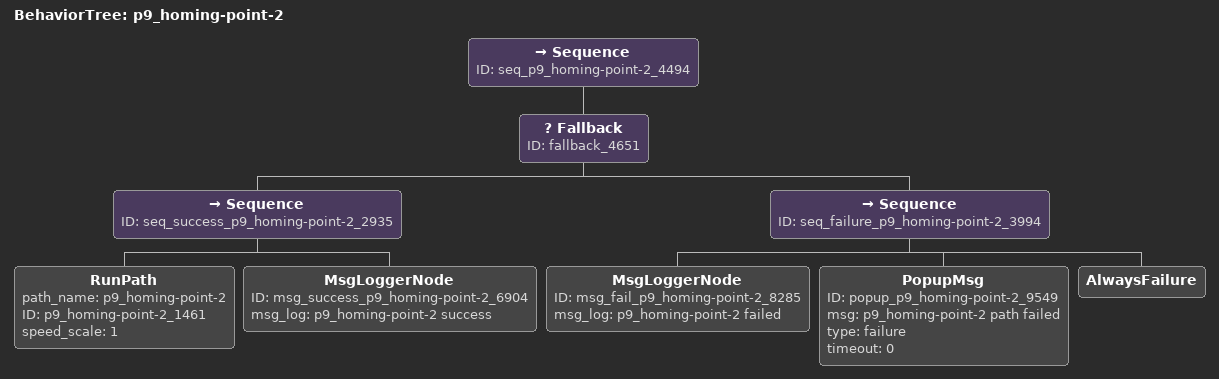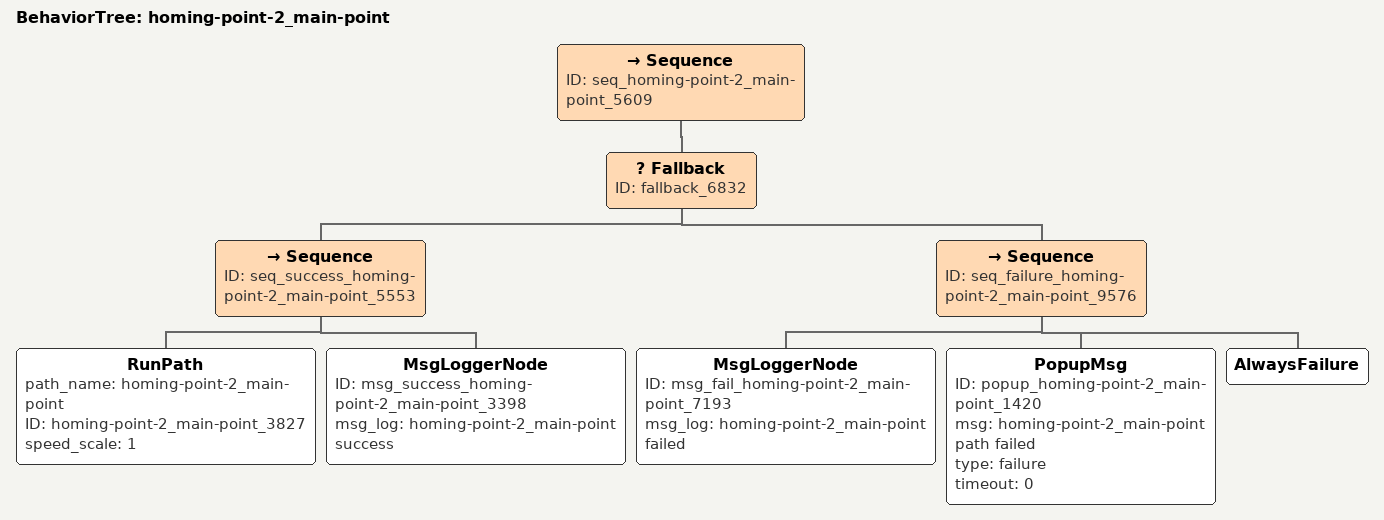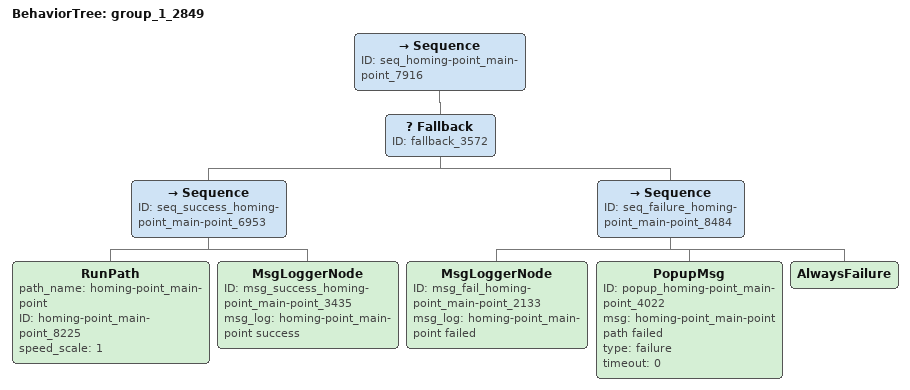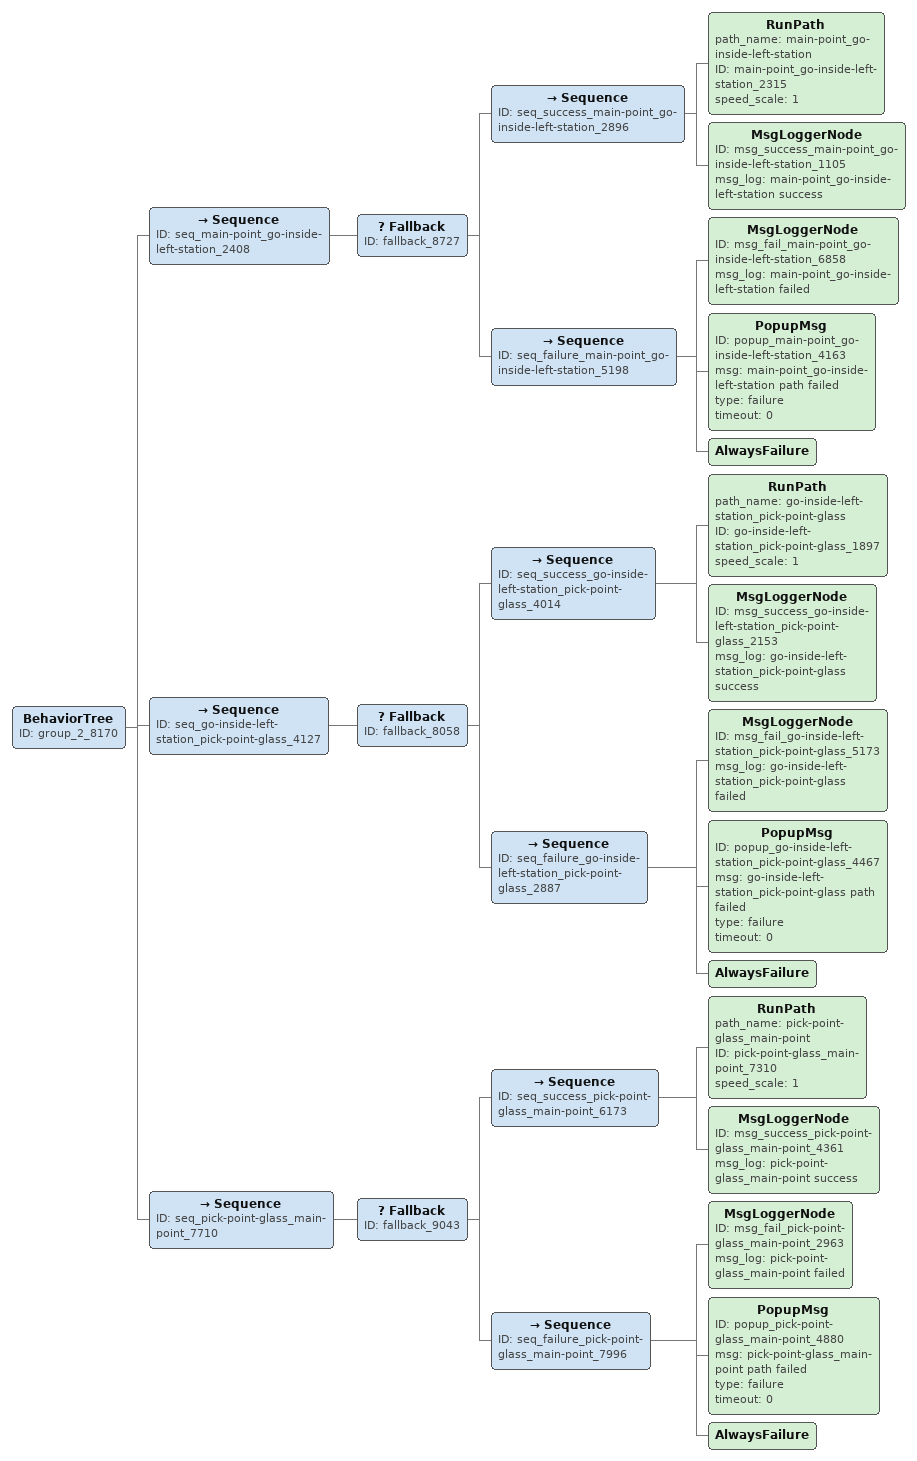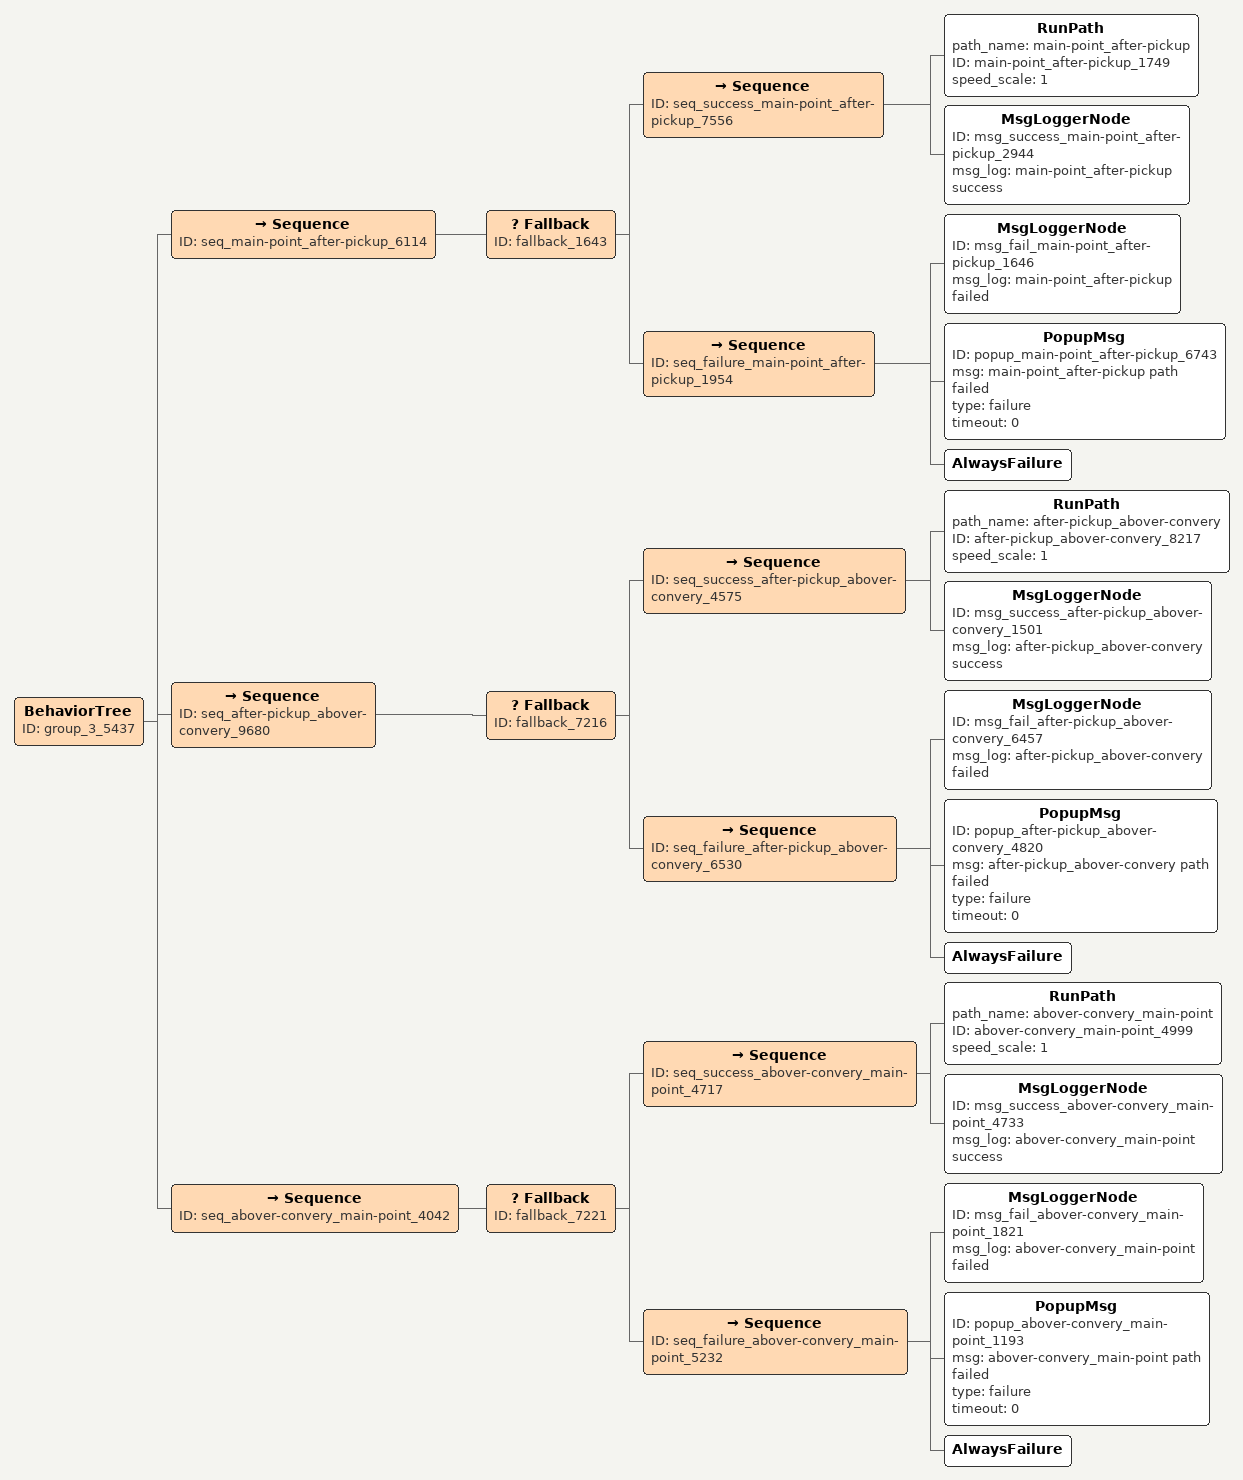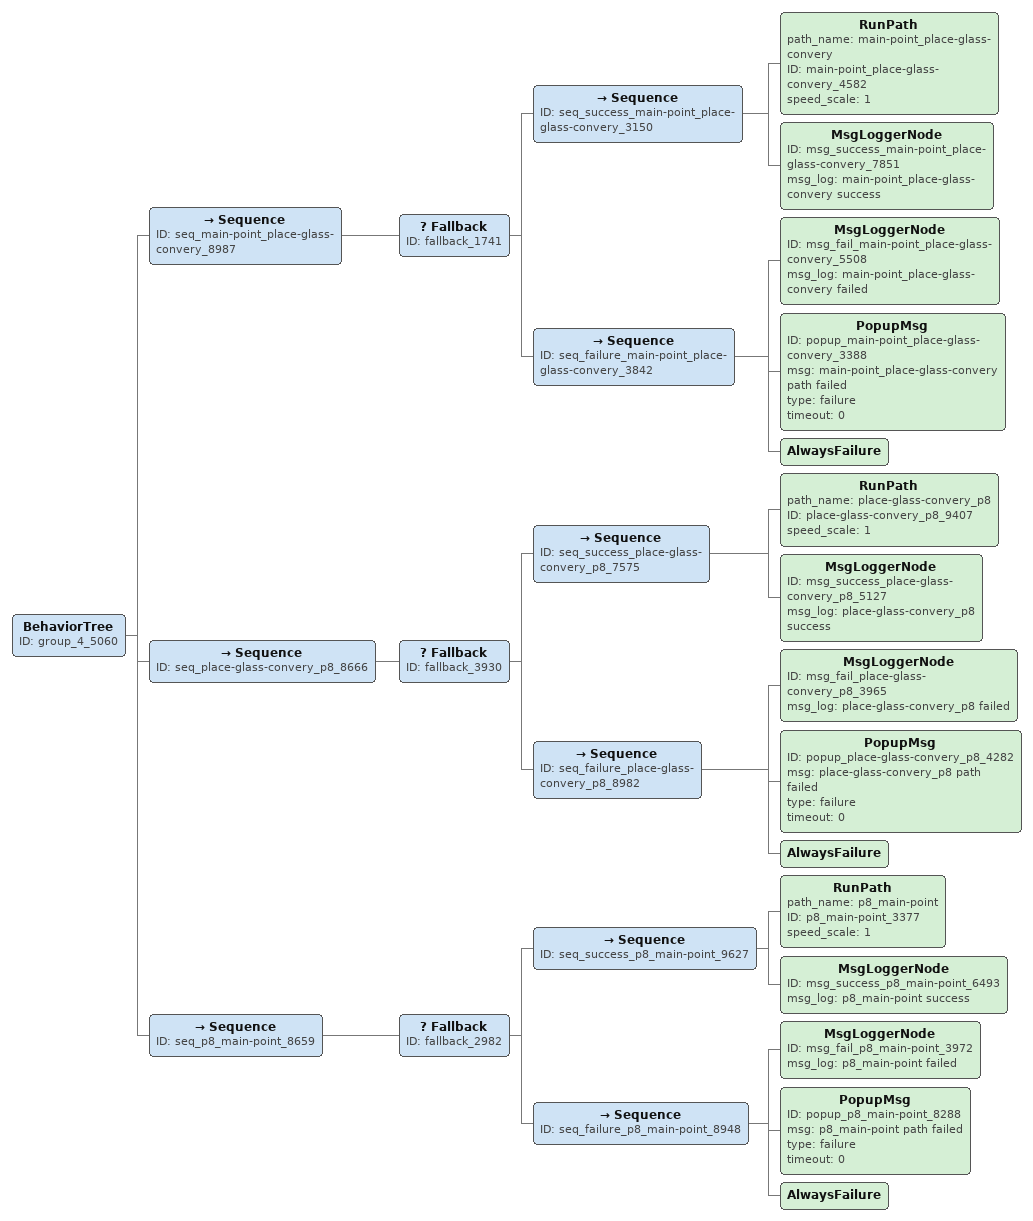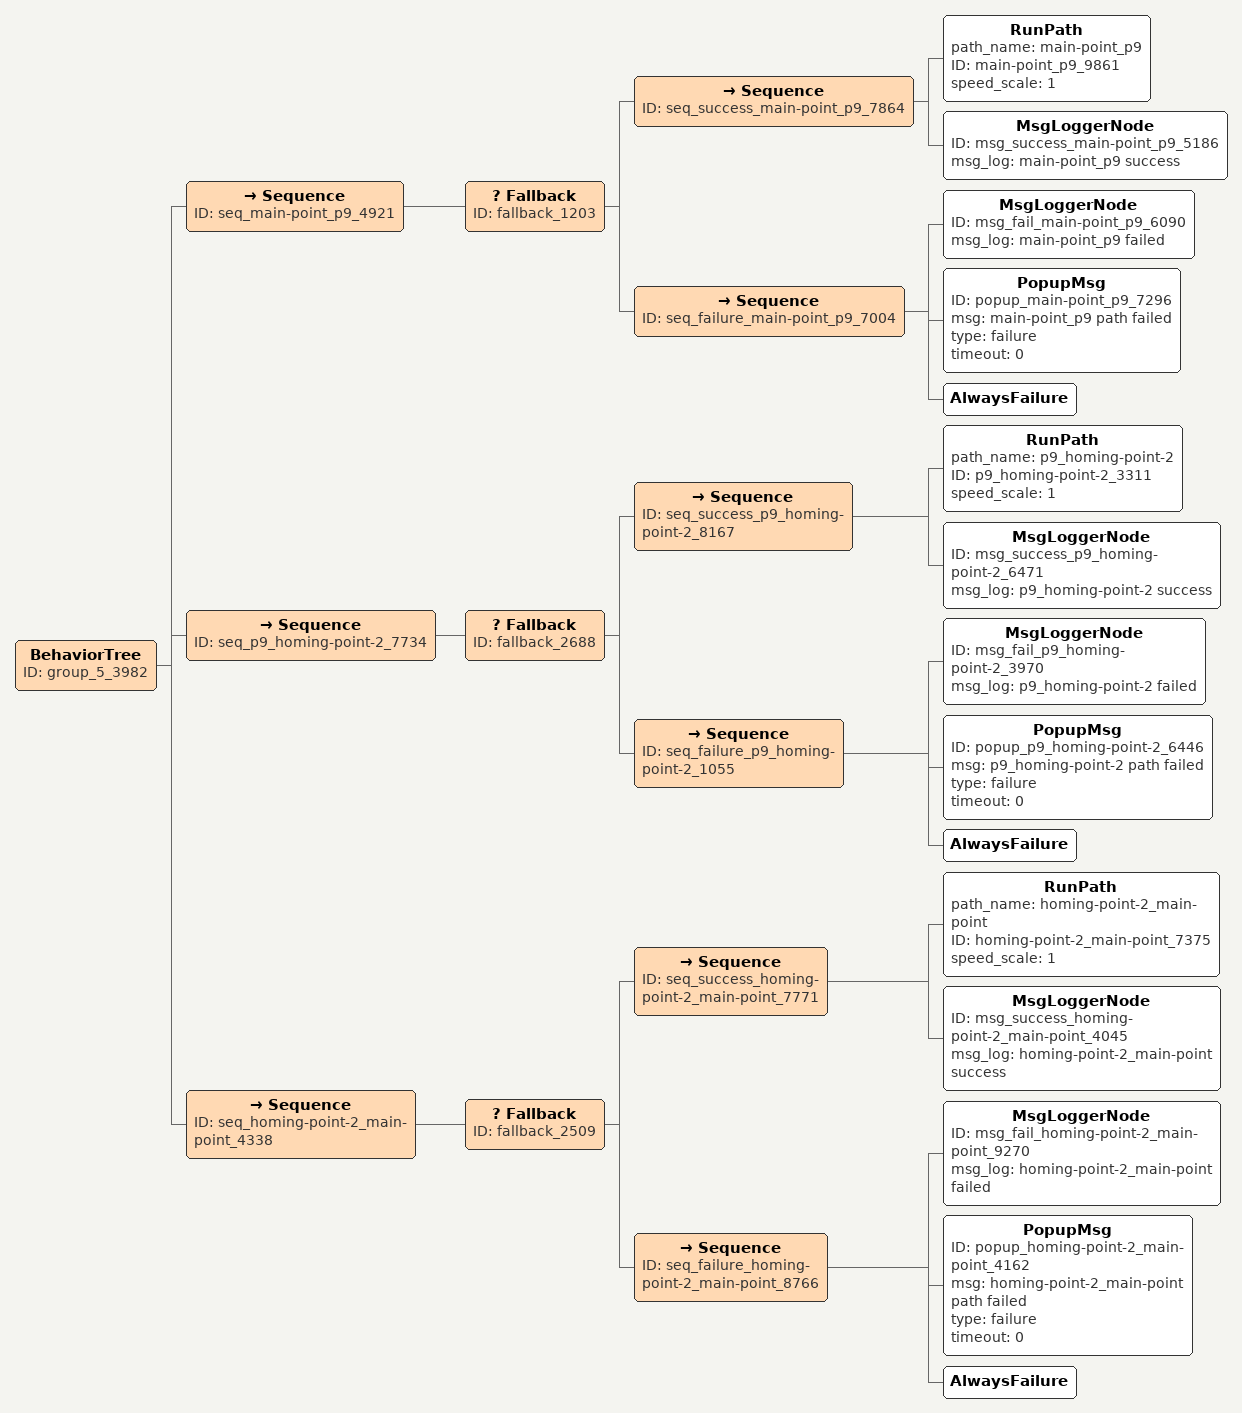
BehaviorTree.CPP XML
<BehaviorTree ID="p9_homing-point-2" name="p9_homing-point-2_9683">
    <Sequence ID="seq_p9_homing-point-2_4494">
        <Fallback ID="fallback_4651">
            <Sequence ID="seq_success_p9_homing-point-2_2935">
                <RunPath path_name="p9_homing-point-2" ID="p9_homing-point-2_1461" speed_scale="1"/>
                <MsgLoggerNode ID="msg_success_p9_homing-point-2_6904" msg_log="p9_homing-point-2 success"/>
            </Sequence>
            <Sequence ID="seq_failure_p9_homing-point-2_3994">
                <MsgLoggerNode ID="msg_fail_p9_homing-point-2_8285" msg_log="p9_homing-point-2 failed"/>
                <PopupMsg ID="popup_p9_homing-point-2_9549" msg="p9_homing-point-2 path failed" type="failure" timeout="0"/>
                <AlwaysFailure/>
            </Sequence>
        </Fallback>
    </Sequence>
</BehaviorTree>

<BehaviorTree ID="homing-point-2_main-point" name="homing-point-2_main-point_4440">
    <Sequence ID="seq_homing-point-2_main-point_5609">
        <Fallback ID="fallback_6832">
            <Sequence ID="seq_success_homing-point-2_main-point_5553">
                <RunPath path_name="homing-point-2_main-point" ID="homing-point-2_main-point_3827" speed_scale="1"/>
                <MsgLoggerNode ID="msg_success_homing-point-2_main-point_3398" msg_log="homing-point-2_main-point success"/>
            </Sequence>
            <Sequence ID="seq_failure_homing-point-2_main-point_9576">
                <MsgLoggerNode ID="msg_fail_homing-point-2_main-point_7193" msg_log="homing-point-2_main-point failed"/>
                <PopupMsg ID="popup_homing-point-2_main-point_1420" msg="homing-point-2_main-point path failed" type="failure" timeout="0"/>
                <AlwaysFailure/>
            </Sequence>
        </Fallback>
    </Sequence>
</BehaviorTree>

<BehaviorTree ID="group_1_2849">
    <Sequence ID="seq_homing-point_main-point_7916">
        <Fallback ID="fallback_3572">
            <Sequence ID="seq_success_homing-point_main-point_6953">
                <RunPath path_name="homing-point_main-point" ID="homing-point_main-point_8225" speed_scale="1"/>
                <MsgLoggerNode ID="msg_success_homing-point_main-point_3435" msg_log="homing-point_main-point success"/>
            </Sequence>
            <Sequence ID="seq_failure_homing-point_main-point_8484">
                <MsgLoggerNode ID="msg_fail_homing-point_main-point_2133" msg_log="homing-point_main-point failed"/>
                <PopupMsg ID="popup_homing-point_main-point_4022" msg="homing-point_main-point path failed" type="failure" timeout="0"/>
                <AlwaysFailure/>
            </Sequence>
        </Fallback>
    </Sequence>
</BehaviorTree>

<BehaviorTree ID="group_2_8170">
    <Sequence ID="seq_main-point_go-inside-left-station_2408">
        <Fallback ID="fallback_8727">
            <Sequence ID="seq_success_main-point_go-inside-left-station_2896">
                <RunPath path_name="main-point_go-inside-left-station" ID="main-point_go-inside-left-station_2315" speed_scale="1"/>
                <MsgLoggerNode ID="msg_success_main-point_go-inside-left-station_1105" msg_log="main-point_go-inside-left-station success"/>
            </Sequence>
            <Sequence ID="seq_failure_main-point_go-inside-left-station_5198">
                <MsgLoggerNode ID="msg_fail_main-point_go-inside-left-station_6858" msg_log="main-point_go-inside-left-station failed"/>
                <PopupMsg ID="popup_main-point_go-inside-left-station_4163" msg="main-point_go-inside-left-station path failed" type="failure" timeout="0"/>
                <AlwaysFailure/>
            </Sequence>
        </Fallback>
    </Sequence>
    <Sequence ID="seq_go-inside-left-station_pick-point-glass_4127">
        <Fallback ID="fallback_8058">
            <Sequence ID="seq_success_go-inside-left-station_pick-point-glass_4014">
                <RunPath path_name="go-inside-left-station_pick-point-glass" ID="go-inside-left-station_pick-point-glass_1897" speed_scale="1"/>
                <MsgLoggerNode ID="msg_success_go-inside-left-station_pick-point-glass_2153" msg_log="go-inside-left-station_pick-point-glass success"/>
            </Sequence>
            <Sequence ID="seq_failure_go-inside-left-station_pick-point-glass_2887">
                <MsgLoggerNode ID="msg_fail_go-inside-left-station_pick-point-glass_5173" msg_log="go-inside-left-station_pick-point-glass failed"/>
                <PopupMsg ID="popup_go-inside-left-station_pick-point-glass_4467" msg="go-inside-left-station_pick-point-glass path failed" type="failure" timeout="0"/>
                <AlwaysFailure/>
            </Sequence>
        </Fallback>
    </Sequence>
    <Sequence ID="seq_pick-point-glass_main-point_7710">
        <Fallback ID="fallback_9043">
            <Sequence ID="seq_success_pick-point-glass_main-point_6173">
                <RunPath path_name="pick-point-glass_main-point" ID="pick-point-glass_main-point_7310" speed_scale="1"/>
                <MsgLoggerNode ID="msg_success_pick-point-glass_main-point_4361" msg_log="pick-point-glass_main-point success"/>
            </Sequence>
            <Sequence ID="seq_failure_pick-point-glass_main-point_7996">
                <MsgLoggerNode ID="msg_fail_pick-point-glass_main-point_2963" msg_log="pick-point-glass_main-point failed"/>
                <PopupMsg ID="popup_pick-point-glass_main-point_4880" msg="pick-point-glass_main-point path failed" type="failure" timeout="0"/>
                <AlwaysFailure/>
            </Sequence>
        </Fallback>
    </Sequence>
</BehaviorTree>

<BehaviorTree ID="group_3_5437">
    <Sequence ID="seq_main-point_after-pickup_6114">
        <Fallback ID="fallback_1643">
            <Sequence ID="seq_success_main-point_after-pickup_7556">
                <RunPath path_name="main-point_after-pickup" ID="main-point_after-pickup_1749" speed_scale="1"/>
                <MsgLoggerNode ID="msg_success_main-point_after-pickup_2944" msg_log="main-point_after-pickup success"/>
            </Sequence>
            <Sequence ID="seq_failure_main-point_after-pickup_1954">
                <MsgLoggerNode ID="msg_fail_main-point_after-pickup_1646" msg_log="main-point_after-pickup failed"/>
                <PopupMsg ID="popup_main-point_after-pickup_6743" msg="main-point_after-pickup path failed" type="failure" timeout="0"/>
                <AlwaysFailure/>
            </Sequence>
        </Fallback>
    </Sequence>
    <Sequence ID="seq_after-pickup_abover-convery_9680">
        <Fallback ID="fallback_7216">
            <Sequence ID="seq_success_after-pickup_abover-convery_4575">
                <RunPath path_name="after-pickup_abover-convery" ID="after-pickup_abover-convery_8217" speed_scale="1"/>
                <MsgLoggerNode ID="msg_success_after-pickup_abover-convery_1501" msg_log="after-pickup_abover-convery success"/>
            </Sequence>
            <Sequence ID="seq_failure_after-pickup_abover-convery_6530">
                <MsgLoggerNode ID="msg_fail_after-pickup_abover-convery_6457" msg_log="after-pickup_abover-convery failed"/>
                <PopupMsg ID="popup_after-pickup_abover-convery_4820" msg="after-pickup_abover-convery path failed" type="failure" timeout="0"/>
                <AlwaysFailure/>
            </Sequence>
        </Fallback>
    </Sequence>
    <Sequence ID="seq_abover-convery_main-point_4042">
        <Fallback ID="fallback_7221">
            <Sequence ID="seq_success_abover-convery_main-point_4717">
                <RunPath path_name="abover-convery_main-point" ID="abover-convery_main-point_4999" speed_scale="1"/>
                <MsgLoggerNode ID="msg_success_abover-convery_main-point_4733" msg_log="abover-convery_main-point success"/>
            </Sequence>
            <Sequence ID="seq_failure_abover-convery_main-point_5232">
                <MsgLoggerNode ID="msg_fail_abover-convery_main-point_1821" msg_log="abover-convery_main-point failed"/>
                <PopupMsg ID="popup_abover-convery_main-point_1193" msg="abover-convery_main-point path failed" type="failure" timeout="0"/>
                <AlwaysFailure/>
            </Sequence>
        </Fallback>
    </Sequence>
</BehaviorTree>

<BehaviorTree ID="group_4_5060">
    <Sequence ID="seq_main-point_place-glass-convery_8987">
        <Fallback ID="fallback_1741">
            <Sequence ID="seq_success_main-point_place-glass-convery_3150">
                <RunPath path_name="main-point_place-glass-convery" ID="main-point_place-glass-convery_4582" speed_scale="1"/>
                <MsgLoggerNode ID="msg_success_main-point_place-glass-convery_7851" msg_log="main-point_place-glass-convery success"/>
            </Sequence>
            <Sequence ID="seq_failure_main-point_place-glass-convery_3842">
                <MsgLoggerNode ID="msg_fail_main-point_place-glass-convery_5508" msg_log="main-point_place-glass-convery failed"/>
                <PopupMsg ID="popup_main-point_place-glass-convery_3388" msg="main-point_place-glass-convery path failed" type="failure" timeout="0"/>
                <AlwaysFailure/>
            </Sequence>
        </Fallback>
    </Sequence>
    <Sequence ID="seq_place-glass-convery_p8_8666">
        <Fallback ID="fallback_3930">
            <Sequence ID="seq_success_place-glass-convery_p8_7575">
                <RunPath path_name="place-glass-convery_p8" ID="place-glass-convery_p8_9407" speed_scale="1"/>
                <MsgLoggerNode ID="msg_success_place-glass-convery_p8_5127" msg_log="place-glass-convery_p8 success"/>
            </Sequence>
            <Sequence ID="seq_failure_place-glass-convery_p8_8982">
                <MsgLoggerNode ID="msg_fail_place-glass-convery_p8_3965" msg_log="place-glass-convery_p8 failed"/>
                <PopupMsg ID="popup_place-glass-convery_p8_4282" msg="place-glass-convery_p8 path failed" type="failure" timeout="0"/>
                <AlwaysFailure/>
            </Sequence>
        </Fallback>
    </Sequence>
    <Sequence ID="seq_p8_main-point_8659">
        <Fallback ID="fallback_2982">
            <Sequence ID="seq_success_p8_main-point_9627">
                <RunPath path_name="p8_main-point" ID="p8_main-point_3377" speed_scale="1"/>
                <MsgLoggerNode ID="msg_success_p8_main-point_6493" msg_log="p8_main-point success"/>
            </Sequence>
            <Sequence ID="seq_failure_p8_main-point_8948">
                <MsgLoggerNode ID="msg_fail_p8_main-point_3972" msg_log="p8_main-point failed"/>
                <PopupMsg ID="popup_p8_main-point_8288" msg="p8_main-point path failed" type="failure" timeout="0"/>
                <AlwaysFailure/>
            </Sequence>
        </Fallback>
    </Sequence>
</BehaviorTree>

<BehaviorTree ID="group_5_3982">
    <Sequence ID="seq_main-point_p9_4921">
        <Fallback ID="fallback_1203">
            <Sequence ID="seq_success_main-point_p9_7864">
                <RunPath path_name="main-point_p9" ID="main-point_p9_9861" speed_scale="1"/>
                <MsgLoggerNode ID="msg_success_main-point_p9_5186" msg_log="main-point_p9 success"/>
            </Sequence>
            <Sequence ID="seq_failure_main-point_p9_7004">
                <MsgLoggerNode ID="msg_fail_main-point_p9_6090" msg_log="main-point_p9 failed"/>
                <PopupMsg ID="popup_main-point_p9_7296" msg="main-point_p9 path failed" type="failure" timeout="0"/>
                <AlwaysFailure/>
            </Sequence>
        </Fallback>
    </Sequence>
    <Sequence ID="seq_p9_homing-point-2_7734">
        <Fallback ID="fallback_2688">
            <Sequence ID="seq_success_p9_homing-point-2_8167">
                <RunPath path_name="p9_homing-point-2" ID="p9_homing-point-2_3311" speed_scale="1"/>
                <MsgLoggerNode ID="msg_success_p9_homing-point-2_6471" msg_log="p9_homing-point-2 success"/>
            </Sequence>
            <Sequence ID="seq_failure_p9_homing-point-2_1055">
                <MsgLoggerNode ID="msg_fail_p9_homing-point-2_3970" msg_log="p9_homing-point-2 failed"/>
                <PopupMsg ID="popup_p9_homing-point-2_6446" msg="p9_homing-point-2 path failed" type="failure" timeout="0"/>
                <AlwaysFailure/>
            </Sequence>
        </Fallback>
    </Sequence>
    <Sequence ID="seq_homing-point-2_main-point_4338">
        <Fallback ID="fallback_2509">
            <Sequence ID="seq_success_homing-point-2_main-point_7771">
                <RunPath path_name="homing-point-2_main-point" ID="homing-point-2_main-point_7375" speed_scale="1"/>
                <MsgLoggerNode ID="msg_success_homing-point-2_main-point_4045" msg_log="homing-point-2_main-point success"/>
            </Sequence>
            <Sequence ID="seq_failure_homing-point-2_main-point_8766">
                <MsgLoggerNode ID="msg_fail_homing-point-2_main-point_9270" msg_log="homing-point-2_main-point failed"/>
                <PopupMsg ID="popup_homing-point-2_main-point_4162" msg="homing-point-2_main-point path failed" type="failure" timeout="0"/>
                <AlwaysFailure/>
            </Sequence>
        </Fallback>
    </Sequence>
</BehaviorTree>
